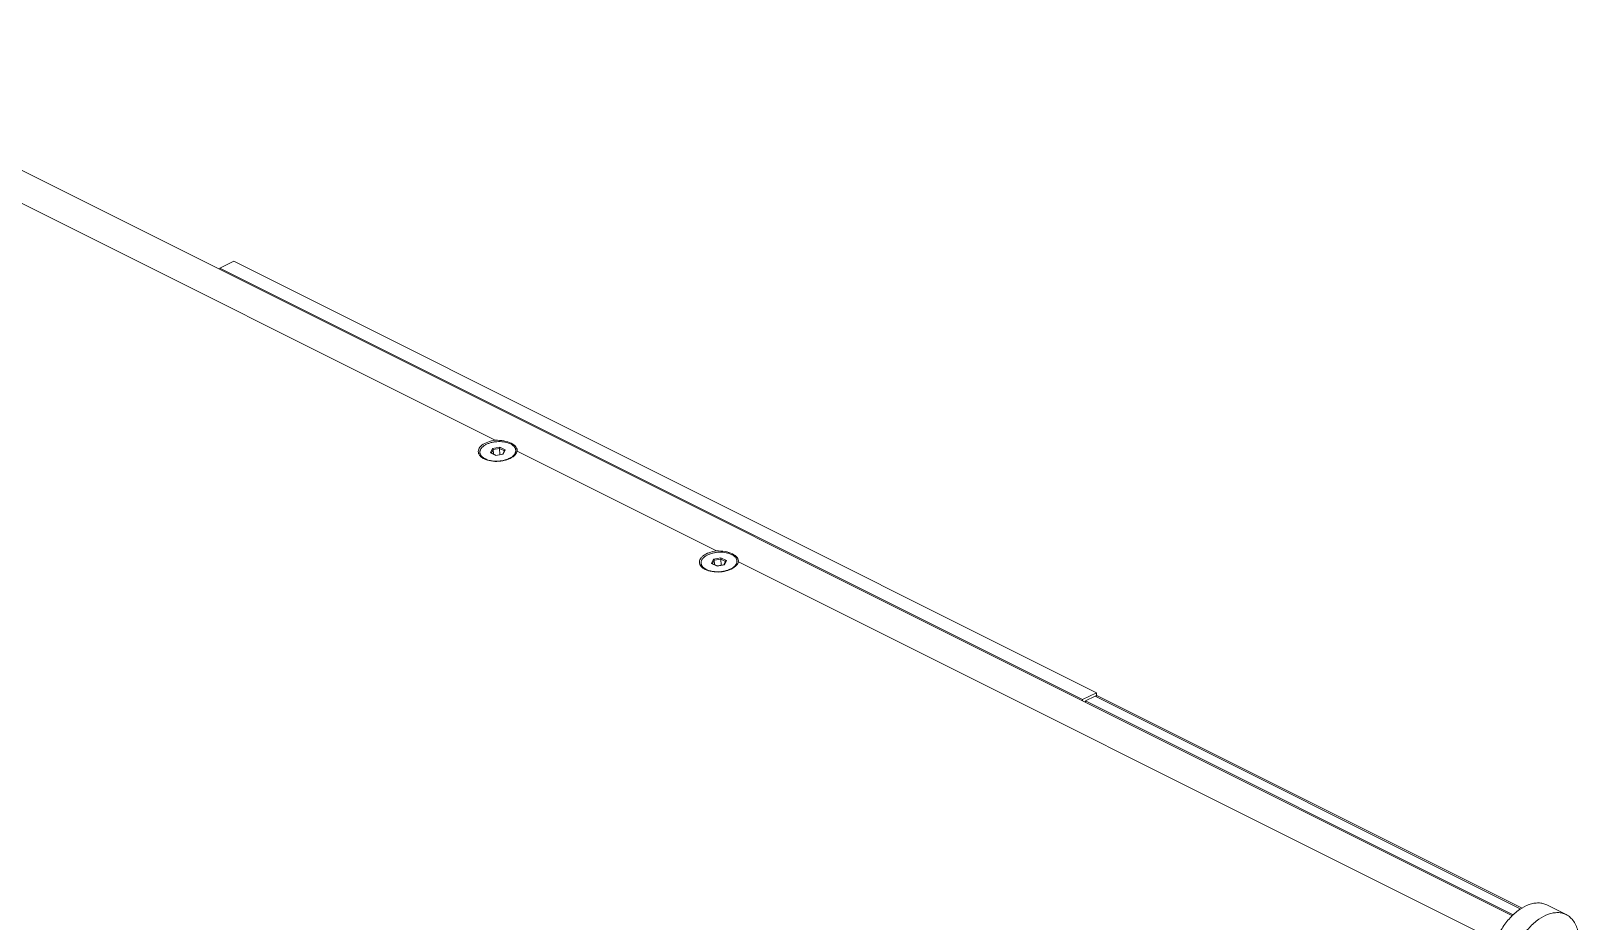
# Model space of a CAD drawing. Header units: millimetres. Extents: x 0 to 2524, y 0 to 1785.
# Drawn here: x 1384.8 to 1701.4, y 828.8 to 1010.8 of the extents above; entities that cross this region are included whole.
import ezdxf

# ---------------------------------------------------------------- set-up
doc = ezdxf.new("R2010")
doc.units = ezdxf.units.MM
doc.header["$LTSCALE"] = 0.1
doc.layers.get('0').update_dxf_attribs({"lineweight": 13})

msp = doc.modelspace()

# ---------------------------------------------------------------- linework, layer by layer
for p, q in [((1687.94, 829.82), (1325.93, 1010.82)), ((1479.81, 927.1), (1329.01, 1002.5)), ((1426.34, 963.73), (1423.51, 962.32)), ((1423.51, 962.03), (1423.51, 962.32)), ((1423.51, 962.32), (1600.01, 874.07)), ((1426.34, 963.73), (1602.84, 875.48)), ((1478.85, 924.55), (1479.25, 925.39)), ((1479.96, 923.99), (1478.85, 924.55)), ((1479.98, 924.03), (1478.97, 924.53)), ((1479.05, 924.49), (1479.39, 925.19)), ((1479.25, 925.39), (1480.76, 925.67)), ((1479.39, 925.19), (1480.72, 925.44)), ((1479.39, 925.19), (1479.44, 924.3)), ((1480.72, 925.44), (1480.8, 924.18)), ((1480.72, 925.44), (1481.69, 924.96)), ((1480.76, 925.67), (1481.87, 925.12)), ((1481.72, 925.01), (1481.37, 924.29)), ((1481.87, 925.12), (1481.47, 924.28)), ((1525.07, 904.47), (1484.31, 924.85)), ((1477.53, 923.31), (1477.39, 923.39)), ((1481.47, 924.28), (1479.96, 923.99)), ((1481.4, 924.29), (1479.98, 924.02)), ((1524.1, 901.92), (1524.5, 902.76)), ((1524.31, 901.87), (1524.64, 902.56)), ((1524.5, 902.76), (1526.02, 903.05)), ((1524.64, 902.56), (1525.98, 902.81)), ((1524.64, 902.56), (1524.7, 901.67)), ((1525.98, 902.81), (1526.05, 901.55)), ((1525.98, 902.81), (1526.95, 902.33)), ((1526.02, 903.05), (1527.13, 902.49)), ((1526.97, 902.38), (1526.62, 901.66)), ((1527.13, 902.49), (1526.73, 901.65)), ((1680.37, 826.82), (1529.57, 902.22)), ((1522.79, 900.68), (1522.64, 900.76)), ((1525.21, 901.37), (1524.1, 901.92)), ((1525.24, 901.4), (1524.22, 901.91)), ((1526.73, 901.65), (1525.21, 901.37)), ((1526.65, 901.66), (1525.24, 901.4)), ((1602.84, 875.48), (1600.01, 874.07)), ((1600.01, 874.07), (1600.01, 873.79)), ((1602.55, 874.78), (1600.57, 873.79)), ((1688.12, 830.01), (1600.57, 873.79)), ((1600.57, 873.5), (1600.57, 873.79)), ((1689.66, 831.22), (1602.55, 874.78)), ((1602.84, 875.48), (1602.84, 874.78)), ((1689.92, 831.39), (1603.21, 874.75)), ((1600.42, 873.58), (1600.57, 873.66)), ((1698.95, 830.09), (1694.99, 832.07))]:
    msp.add_line(p, q)
for centre, radius, start, end in [((1477.67, 924.84), 1.31, 199.8682, 204.2382), ((1478.98, 925.8), 2.78, 236.3568, 239.7098), ((1479.16, 926.1), 3.12, 239.6839, 243.4916), ((1522.92, 902.21), 1.31, 199.8682, 204.2382), ((1524.24, 903.18), 2.78, 236.3568, 239.7098), ((1524.41, 903.47), 3.12, 239.6839, 243.4916)]:
    msp.add_arc(centre, radius, start, end)
for centre in [(1480.13, 925.01), (1525.39, 902.38)]:
    msp.add_ellipse(centre, major_axis=(4.19, 0.01), ratio=0.499989, start_param=-0.083238, end_param=1.645643)
for points, knots in [([(1476.43, 924.39), (1476.38, 924.53), (1476.33, 924.83), (1476.43, 925.29), (1476.7, 925.73), (1477.29, 926.29), (1478.34, 926.82), (1479.29, 927.04), (1479.81, 927.1)], [0, 0, 0, 0, 0.090693, 0.183329, 0.285637, 0.402161, 0.679151, 1, 1, 1, 1]), ([(1482.96, 926.36), (1482.78, 926.44), (1482.41, 926.59), (1481.81, 926.74), (1481.16, 926.83), (1480.47, 926.85), (1479.79, 926.79), (1479.13, 926.67), (1478.5, 926.49), (1477.94, 926.25), (1477.54, 926), (1477.26, 925.78), (1477.09, 925.61), (1476.95, 925.44), (1476.83, 925.25), (1476.75, 925.07), (1476.7, 924.88), (1476.68, 924.69), (1476.69, 924.5), (1476.74, 924.31), (1476.85, 924.06), (1477.03, 923.84), (1477.25, 923.63), (1477.38, 923.54), (1477.44, 923.49)], [0, 0, 0, 0, 0.06579, 0.137301, 0.213142, 0.291572, 0.370673, 0.44848, 0.523118, 0.592939, 0.656687, 0.686079, 0.713771, 0.739822, 0.764364, 0.787611, 0.809868, 0.831516, 0.852989, 0.874741, 0.897197, 0.945487, 0.97191, 1, 1, 1, 1]), ([(1478.97, 924.53), (1478.95, 924.54), (1478.91, 924.55), (1478.87, 924.55), (1478.85, 924.55)], [0, 0, 0, 0, 0.484334, 1, 1, 1, 1]), ([(1479.39, 925.19), (1479.39, 925.21), (1479.38, 925.25), (1479.34, 925.31), (1479.3, 925.36), (1479.27, 925.38), (1479.25, 925.39)], [0, 0, 0, 0, 0.246752, 0.513896, 0.770856, 1, 1, 1, 1]), ([(1480.72, 925.44), (1480.72, 925.46), (1480.72, 925.51), (1480.73, 925.57), (1480.75, 925.63), (1480.76, 925.66), (1480.76, 925.67)], [0, 0, 0, 0, 0.265812, 0.547086, 0.799933, 1, 1, 1, 1]), ([(1481.72, 925.01), (1481.73, 925.04), (1481.77, 925.08), (1481.83, 925.11), (1481.86, 925.12), (1481.87, 925.12)], [0, 0, 0, 0, 0.490206, 0.746173, 1, 1, 1, 1]), ([(1482.76, 923.42), (1482.85, 923.47), (1483.03, 923.57), (1483.28, 923.73), (1483.49, 923.91), (1483.67, 924.1), (1483.82, 924.3), (1483.93, 924.5), (1484.01, 924.71), (1484.04, 924.91), (1484.03, 925.12), (1483.99, 925.33), (1483.9, 925.53), (1483.78, 925.72), (1483.62, 925.9), (1483.43, 926.07), (1483.21, 926.22), (1483.04, 926.31), (1482.96, 926.36)], [0, 0, 0, 0, 0.079216, 0.154126, 0.224559, 0.290519, 0.352219, 0.41012, 0.464951, 0.517708, 0.569599, 0.621928, 0.675949, 0.732737, 0.793113, 0.857621, 0.926576, 1, 1, 1, 1]), ([(1484.31, 924.85), (1484.29, 924.75), (1484.12, 924.31), (1483.78, 923.97), (1483.49, 923.75)], [0, 0, 0, 0, 0.221897, 1, 1, 1, 1]), ([(1477.38, 923.39), (1477.28, 923.45), (1476.91, 923.68), (1476.6, 924.01), (1476.47, 924.3)], [0, 0, 0, 0, 0.281978, 1, 1, 1, 1]), ([(1483.49, 923.75), (1483.1, 923.47), (1482.15, 923.04), (1480.59, 922.75), (1478.99, 922.81), (1477.97, 923.09), (1477.53, 923.31)], [0, 0, 0, 0, 0.231488, 0.496146, 0.76288, 1, 1, 1, 1]), ([(1477.76, 923.31), (1477.9, 923.24), (1478.19, 923.12), (1478.49, 923.03), (1478.65, 922.99)], [0, 0, 0, 0, 0.482441, 1, 1, 1, 1]), ([(1478.65, 922.99), (1478.9, 922.93), (1479.42, 922.85), (1480.23, 922.82), (1481.04, 922.88), (1481.58, 922.99), (1481.83, 923.07)], [0, 0, 0, 0, 0.241544, 0.494601, 0.750425, 1, 1, 1, 1]), ([(1479.97, 924.02), (1479.97, 924.01), (1479.96, 924.01), (1479.96, 924), (1479.96, 923.99)], [0, 0, 0, 0, 0.443098, 1, 1, 1, 1]), ([(1479.98, 924.02), (1479.98, 924.02), (1479.98, 924.02), (1479.97, 924.02), (1479.97, 924.02)], [0, 0, 0, 0, 0.214965, 1, 1, 1, 1]), ([(1481.4, 924.29), (1481.41, 924.29), (1481.43, 924.29), (1481.45, 924.29), (1481.47, 924.28)], [0, 0, 0, 0, 0.225107, 1, 1, 1, 1]), ([(1481.83, 923.07), (1481.88, 923.08), (1482.04, 923.13), (1482.2, 923.18), (1482.32, 923.23)], [0, 0, 0, 0, 0.254453, 1, 1, 1, 1]), ([(1482.32, 923.23), (1482.36, 923.24), (1482.51, 923.3), (1482.65, 923.37), (1482.76, 923.42)], [0, 0, 0, 0, 0.255952, 1, 1, 1, 1]), ([(1521.68, 901.76), (1521.63, 901.9), (1521.58, 902.2), (1521.69, 902.67), (1521.95, 903.1), (1522.54, 903.66), (1523.59, 904.2), (1524.55, 904.41), (1525.07, 904.47)], [0, 0, 0, 0, 0.090693, 0.183329, 0.285637, 0.402161, 0.679151, 1, 1, 1, 1]), ([(1528.21, 903.73), (1528.04, 903.81), (1527.67, 903.96), (1527.06, 904.12), (1526.41, 904.2), (1525.73, 904.22), (1525.05, 904.17), (1524.38, 904.05), (1523.76, 903.86), (1523.2, 903.62), (1522.79, 903.38), (1522.52, 903.16), (1522.34, 902.99), (1522.2, 902.81), (1522.09, 902.63), (1522, 902.44), (1521.95, 902.25), (1521.93, 902.06), (1521.95, 901.87), (1522, 901.68), (1522.11, 901.44), (1522.28, 901.21), (1522.5, 901.01), (1522.63, 900.91), (1522.7, 900.87)], [0, 0, 0, 0, 0.06579, 0.137301, 0.213142, 0.291572, 0.370673, 0.44848, 0.523118, 0.592939, 0.656687, 0.686079, 0.713771, 0.739822, 0.764364, 0.787611, 0.809868, 0.831516, 0.852989, 0.874741, 0.897197, 0.945487, 0.97191, 1, 1, 1, 1]), ([(1524.64, 902.56), (1524.64, 902.58), (1524.63, 902.62), (1524.6, 902.68), (1524.56, 902.73), (1524.52, 902.75), (1524.5, 902.76)], [0, 0, 0, 0, 0.246752, 0.513896, 0.770856, 1, 1, 1, 1]), ([(1525.98, 902.81), (1525.98, 902.83), (1525.98, 902.88), (1525.99, 902.94), (1526, 903), (1526.01, 903.03), (1526.02, 903.05)], [0, 0, 0, 0, 0.265812, 0.547086, 0.799933, 1, 1, 1, 1]), ([(1526.97, 902.38), (1526.99, 902.41), (1527.02, 902.45), (1527.08, 902.48), (1527.11, 902.49), (1527.13, 902.49)], [0, 0, 0, 0, 0.490206, 0.746173, 1, 1, 1, 1]), ([(1528.02, 900.79), (1528.11, 900.84), (1528.29, 900.94), (1528.53, 901.11), (1528.75, 901.29), (1528.93, 901.47), (1529.08, 901.67), (1529.19, 901.87), (1529.26, 902.08), (1529.29, 902.29), (1529.29, 902.49), (1529.24, 902.7), (1529.16, 902.9), (1529.04, 903.09), (1528.88, 903.27), (1528.69, 903.44), (1528.46, 903.59), (1528.3, 903.69), (1528.21, 903.73)], [0, 0, 0, 0, 0.079216, 0.154126, 0.224559, 0.290519, 0.352219, 0.41012, 0.464951, 0.517708, 0.569599, 0.621928, 0.675949, 0.732737, 0.793113, 0.857621, 0.926576, 1, 1, 1, 1]), ([(1529.57, 902.22), (1529.54, 902.12), (1529.38, 901.68), (1529.03, 901.34), (1528.74, 901.13)], [0, 0, 0, 0, 0.221897, 1, 1, 1, 1]), ([(1522.64, 900.76), (1522.53, 900.82), (1522.17, 901.05), (1521.85, 901.39), (1521.72, 901.67)], [0, 0, 0, 0, 0.281978, 1, 1, 1, 1]), ([(1528.74, 901.13), (1528.35, 900.84), (1527.4, 900.41), (1525.84, 900.12), (1524.24, 900.18), (1523.22, 900.47), (1522.79, 900.68)], [0, 0, 0, 0, 0.231488, 0.496146, 0.76288, 1, 1, 1, 1]), ([(1523.02, 900.68), (1523.15, 900.61), (1523.44, 900.49), (1523.74, 900.41), (1523.9, 900.37)], [0, 0, 0, 0, 0.482441, 1, 1, 1, 1]), ([(1523.9, 900.37), (1524.15, 900.31), (1524.68, 900.22), (1525.49, 900.19), (1526.3, 900.26), (1526.83, 900.37), (1527.09, 900.44)], [0, 0, 0, 0, 0.241544, 0.494601, 0.750425, 1, 1, 1, 1]), ([(1524.22, 901.91), (1524.21, 901.92), (1524.16, 901.93), (1524.12, 901.92), (1524.1, 901.92)], [0, 0, 0, 0, 0.484334, 1, 1, 1, 1]), ([(1525.23, 901.39), (1525.22, 901.39), (1525.22, 901.38), (1525.21, 901.37), (1525.21, 901.37)], [0, 0, 0, 0, 0.443098, 1, 1, 1, 1]), ([(1525.24, 901.4), (1525.24, 901.4), (1525.23, 901.4), (1525.23, 901.39), (1525.23, 901.39)], [0, 0, 0, 0, 0.214965, 1, 1, 1, 1]), ([(1526.65, 901.66), (1526.66, 901.67), (1526.68, 901.67), (1526.71, 901.66), (1526.73, 901.65)], [0, 0, 0, 0, 0.225107, 1, 1, 1, 1]), ([(1527.09, 900.44), (1527.13, 900.45), (1527.29, 900.5), (1527.46, 900.55), (1527.57, 900.6)], [0, 0, 0, 0, 0.254453, 1, 1, 1, 1]), ([(1527.57, 900.6), (1527.61, 900.61), (1527.76, 900.67), (1527.91, 900.74), (1528.02, 900.79)], [0, 0, 0, 0, 0.255952, 1, 1, 1, 1]), ([(1602.55, 874.78), (1602.66, 874.81), (1602.89, 874.85), (1603.12, 874.8), (1603.21, 874.75)], [0, 0, 0, 0, 0.519912, 1, 1, 1, 1]), ([(1683.45, 819.59), (1683.45, 820.45), (1683.66, 822.22), (1684.47, 824.82), (1685.75, 827.29), (1687.38, 829.44), (1689.25, 831.13), (1690.96, 832.07), (1692.32, 832.43), (1693.27, 832.51), (1694.17, 832.4), (1694.73, 832.2), (1694.99, 832.07)], [0, 0, 0, 0, 0.132573, 0.274764, 0.420021, 0.561218, 0.691962, 0.807941, 0.860209, 0.909025, 0.955225, 1, 1, 1, 1]), ([(1687.41, 817.61), (1687.41, 818.47), (1687.62, 820.24), (1688.43, 822.84), (1689.71, 825.31), (1691.34, 827.46), (1693.21, 829.15), (1694.92, 830.09), (1696.28, 830.45), (1697.23, 830.53), (1698.13, 830.42), (1698.69, 830.22), (1698.95, 830.09)], [0, 0, 0, 0, 0.132573, 0.274764, 0.420021, 0.561218, 0.691962, 0.807941, 0.860209, 0.909025, 0.955225, 1, 1, 1, 1]), ([(1698.95, 830.09), (1699.26, 829.94), (1699.84, 829.54), (1700.55, 828.7), (1701.08, 827.66), (1701.3, 826.88), (1701.38, 826.47)], [0, 0, 0, 0, 0.227906, 0.465837, 0.72159, 1, 1, 1, 1])]:
    msp.add_open_spline(points, degree=3, knots=knots)

doc.saveas('drawing.dxf')
